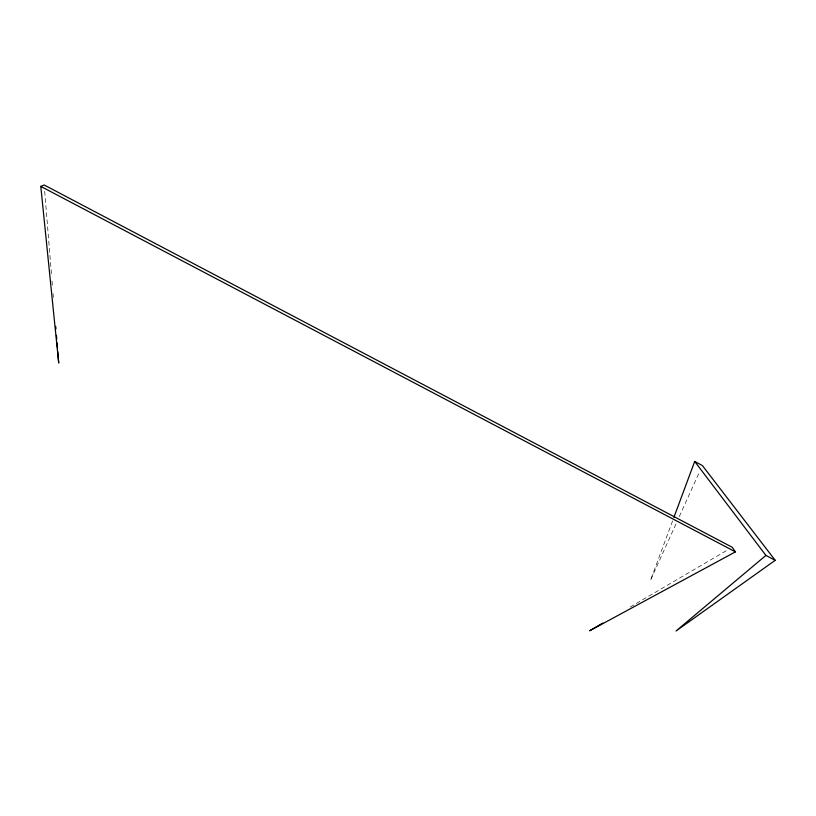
<?xml version="1.0" encoding="UTF-8"?>
<svg xmlns="http://www.w3.org/2000/svg" width="816" height="816" viewBox="0 0 816 816"><rect width="100%" height="100%" fill="white"/><g stroke="black" fill="none" stroke-linecap="round" stroke-linejoin="round"><path stroke-width="0.61" stroke-dasharray="4.08 3.06" d="M672.568 520.945L650.434 580.451L676.138 523.576M679.279 516.61L699.74 471.342M630.217 607.012L727.811 549.831M44.696 191.311L51.602 275.91M52.02 280.969L52.428 286.018M53.05 293.597L53.356 297.381"/><path stroke-width="1.22" d="M673.894 517.375L694.702 461.438L702.362 465.538L775.2 560.317L676.025 631.003L765.908 555.41L775.2 560.317M602.8 623.077L589.642 630.778L735.43 551.861L732.197 547.261L44.186 184.997L40.8 186.405L58.711 363.038L57.783 351.676M40.8 186.405L735.43 551.861M694.702 461.438L765.908 555.41M55.723 326.42L55.937 328.95M56.447 335.264L56.753 339.048M57.069 342.842L57.477 347.891"/></g></svg>
